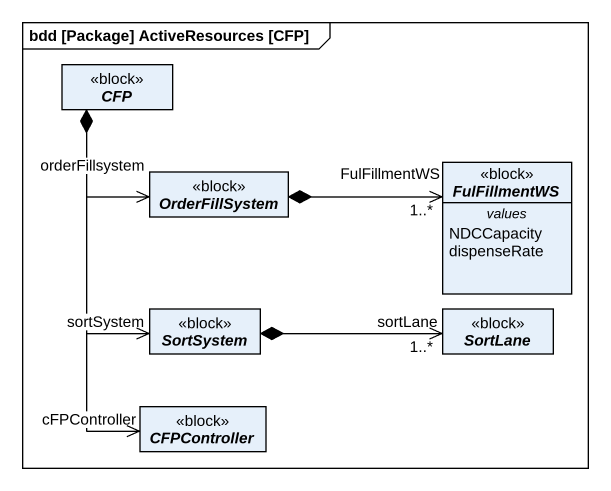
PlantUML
@startuml
mainframe bdd [Package] ActiveResources [CFP]
hide circle
hide empty members
abstract class CFP <<block>>
abstract class OrderFillSystem <<block>>
abstract class FulFillmentWS <<block>> {
  -- values --
  NDCCapacity
  dispenseRate
}
abstract class SortSystem <<block>>
abstract class SortLane <<block>>
abstract class CFPController <<block>>
CFP *--> "orderFillsystem" OrderFillSystem
CFP *--> "sortSystem" SortSystem
CFP *--> "cFPController" CFPController
OrderFillSystem *-right-> "FulFillmentWS\n1..*" FulFillmentWS
SortSystem *-right-> "sortLane\n1..*" SortLane
@enduml
